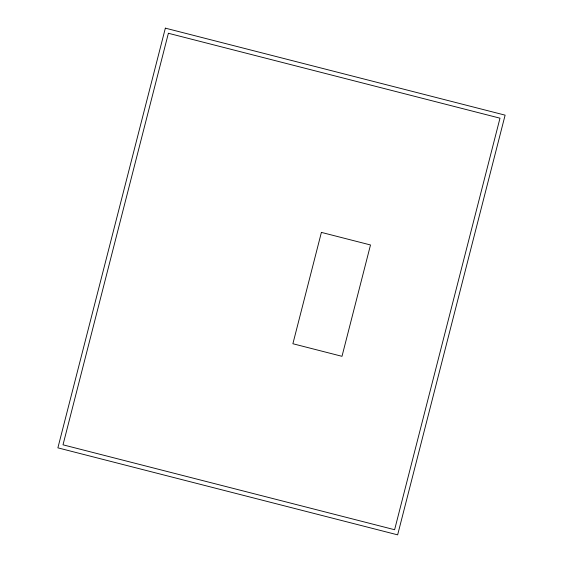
<?xml version="1.0" encoding="UTF-8"?>
<svg xmlns="http://www.w3.org/2000/svg" width="563" height="563" viewBox="0 0 563 563"><rect width="100%" height="100%" fill="white"/><g stroke="black" fill="none" stroke-linecap="round" stroke-linejoin="round"><path stroke-width="0.84" d="M165.353 28.15L57.883 447.852L397.647 534.85L505.117 115.148L165.353 28.15M168.386 33.273L63.007 444.819L394.614 529.727L499.993 118.181L168.386 33.273M321.396 232.392L292.887 343.74L341.994 356.316L370.503 244.968L321.396 232.392"/></g></svg>
